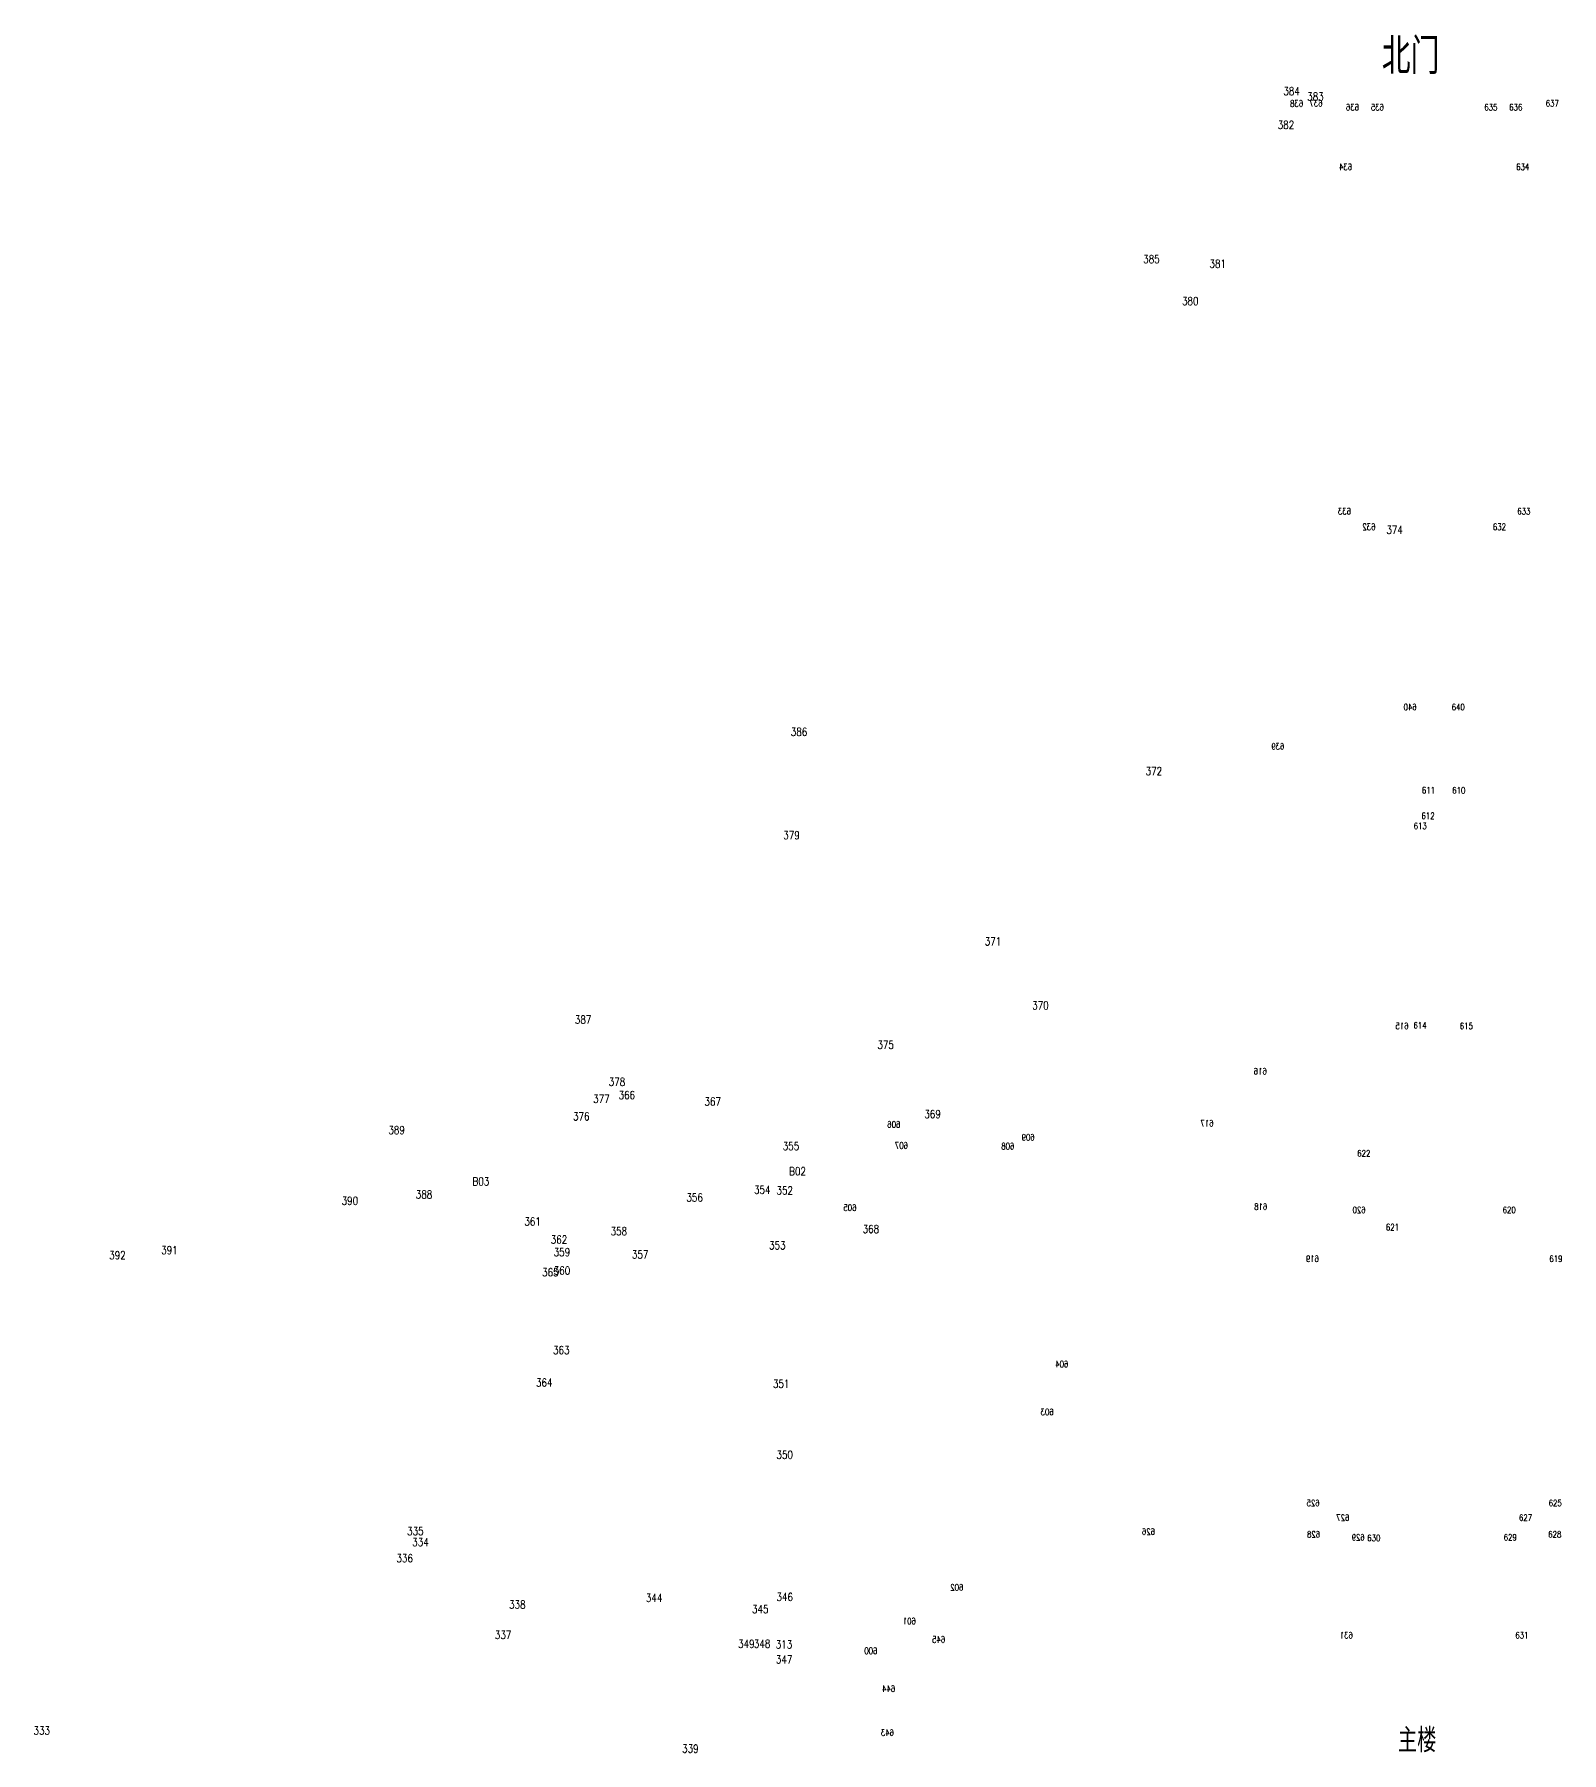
# Model space of a CAD drawing. Extents: x -992 to 2561, y -723 to 1492.
# Drawn here: x 93.6 to 284.5, y 22.9 to 237.6 of the extents above; entities that cross this region are included whole.
import ezdxf
from ezdxf.enums import TextEntityAlignment as Align

# ---------------------------------------------------------------- set-up
doc = ezdxf.new("R2010")
doc.units = 0
doc.header["$LTSCALE"] = 0.5
for name, color, linetype in [('JJ', 2, 'CONTINUOUS'), ('ZDH', 1, 'CONTINUOUS'), ('ZJ', 7, 'CONTINUOUS')]:
    doc.layers.add(name, color=color, linetype=linetype)
doc.styles.add('HZ', font='rs.shx', dxfattribs={"width": 0.8, "bigfont": 'hztxt.shx'})

msp = doc.modelspace()

# ---------------------------------------------------------------- texts
at = {"layer": 'JJ', "linetype": 'Continuous', "style": 'HZ', "width": 0.8}
msp.add_text('北门', height=4.5, dxfattribs=at).set_placement((265.58, 235.12, -0.21), align=Align.MIDDLE)
at = {"layer": 'ZDH', "linetype": 'Continuous', "style": 'HZ', "width": 0.8}
for s, height, p in [('384', 1, (249.68, 230.01, -0.78)), ('383', 1, (252.66, 229.33, -0.77)), ('635', 0.8, (274.79, 228.1, 2.6)), ('636', 0.8, (277.9, 228.1, 2.6)), ('637', 0.8, (282.47, 228.58, 2.6)), ('382', 1, (248.97, 225.79, -0.58)), ('634', 0.8, (278.78, 220.64, 2.6)), ('385', 1, (232.16, 209.02, -1.87)), ('381', 1, (240.44, 208.44, -0.55)), ('380', 1, (237.01, 203.77, -0.66)), ('633', 0.8, (278.91, 177.61, 2.6)), ('374', 1, (262.55, 175.18, -1.81)), ('632', 0.8, (275.86, 175.66, 2.6)), ('640', 0.8, (270.71, 153.13, 2.6)), ('386', 1, (188.11, 149.94, -0.52)), ('372', 1, (232.46, 145.03, -0.83)), ('611', 0.8, (266.99, 142.74, 2.6)), ('610', 0.8, (270.78, 142.72, 2.6)), ('612', 0.8, (266.94, 139.54, 2.6)), ('379', 1, (187.17, 137.02, -0.5)), ('613', 0.8, (265.96, 138.28, 2.6)), ('371', 1, (212.35, 123.75, -0.63)), ('370', 1, (218.29, 115.75, -0.66)), ('387', 1, (161.12, 113.97, -0.44)), ('614', 0.8, (265.94, 113.36, 2.6)), ('615', 0.8, (271.73, 113.28, 2.6)), ('375', 1, (198.93, 110.82, -0.45)), ('378', 1, (165.35, 106.2, -0.25)), ('366', 1, (166.59, 104.54, -0.29)), ('377', 1, (163.41, 104.08, -0.3)), ('367', 1, (177.32, 103.73, -0.16)), ('369', 1, (204.8, 102.17, -0.47)), ('389', 1, (137.81, 100.17, -0.37)), ('376', 1, (160.89, 101.88, -0.41)), ('355', 1, (187.1, 98.17, -0.39)), ('622', 0.8, (258.91, 97.35, 2.6)), ('B03', 1, (148.33, 93.75, -0.21)), ('B02', 1, (187.91, 95.02, -0.21)), ('388', 1, (141.24, 92.12, -0.39)), ('356', 1, (175.06, 91.74, -0.14)), ('354', 1, (183.51, 92.71, -0.19)), ('352', 1, (186.32, 92.63, -0.36)), ('390', 1, (131.97, 91.33, -0.25)), ('620', 0.8, (277.08, 90.29, 2.6)), ('361', 1, (154.81, 88.74, -0.03)), ('358', 1, (165.59, 87.53, 0.08)), ('368', 1, (197.09, 87.8, -0.38)), ('621', 0.8, (262.49, 88.13, 2.6)), ('391', 1, (109.42, 85.16, 1.59)), ('362', 1, (158.11, 86.48, 0.02)), ('359', 1, (158.47, 84.91, 0.13)), ('353', 1, (185.4, 85.76, -0.42)), ('392', 1, (102.92, 84.53, 1.11)), ('357', 1, (168.25, 84.62, 0.08)), ('619', 0.8, (282.92, 84.19, 2.6)), ('365', 1, (157.03, 82.39, 0.46)), ('360', 1, (158.48, 82.61, 0.1)), ('363', 1, (158.4, 72.67, 0.27)), ('364', 1, (156.26, 68.61, -0.63)), ('351', 1, (185.88, 68.46, -0.33)), ('350', 1, (186.32, 59.59, -0.33)), ('625', 0.8, (282.83, 53.66, 2.6)), ('627', 0.8, (279.12, 51.83, 2.6)), ('335', 1, (140.16, 50.05, -1.27)), ('334', 1, (140.79, 48.68, -0.09)), ('630', 0.8, (260.16, 49.29, 2.6)), ('629', 0.8, (277.21, 49.37, 2.6)), ('628', 0.8, (282.78, 49.74, 2.6)), ('336', 1, (138.82, 46.66, -1.15)), ('338', 1, (152.9, 40.87, -0.41)), ('344', 1, (170, 41.7, -0.06)), ('345', 1, (183.26, 40.3, -1.33)), ('346', 1, (186.33, 41.82, -0.35)), ('337', 1, (151.12, 37.08, -0.45)), ('349', 1, (181.53, 35.95, -0.13)), ('348', 1, (183.5, 35.98, -1.26)), ('313', 1, (186.23, 35.89, -0.49)), ('631', 0.8, (278.68, 37.13, 2.6)), ('347', 1, (186.25, 34.02, -0.33)), ('333', 1, (93.46, 25.12, -0.23)), ('339', 1, (174.53, 22.86, -0.71))]:
    msp.add_text(s, height=height, dxfattribs=at).set_placement(p)
at = {"layer": 'ZDH', "linetype": 'Continuous', "style": 'HZ', "text_generation_flag": 2, "width": 0.8}
for s, p in [('638', (252.16, 228.56, 2.6)), ('637', (254.58, 228.58, 2.6)), ('636', (259.15, 228.1, 2.6)), ('635', (262.26, 228.1, 2.6)), ('634', (258.28, 220.64, 2.6)), ('633', (258.15, 177.61, 2.6)), ('632', (261.2, 175.66, 2.6)), ('640', (266.35, 153.13, 2.6)), ('639', (249.81, 148.22, 2.6)), ('615', (265.33, 113.28, 2.6)), ('616', (247.62, 107.62, 2.6)), ('606', (201.82, 100.97, 2.6)), ('617', (240.96, 101.12, 2.6)), ('607', (202.77, 98.34, 2.6)), ('608', (216.06, 98.26, 2.6)), ('609', (218.6, 99.37, 2.6)), ('605', (196.33, 90.56, 2.6)), ('618', (247.68, 90.69, 2.6)), ('620', (259.97, 90.29, 2.6)), ('619', (254.13, 84.19, 2.6)), ('604', (222.81, 71.02, 2.6)), ('603', (220.98, 65.04, 2.6)), ('625', (254.22, 53.66, 2.6)), ('627', (257.94, 51.83, 2.6)), ('626', (233.65, 50.09, 2.6)), ('628', (254.28, 49.74, 2.6)), ('629', (259.85, 49.37, 2.6)), ('602', (209.69, 43.11, 2.6)), ('601', (203.75, 38.9, 2.6)), ('645', (207.42, 36.6, 2.6)), ('631', (258.37, 37.13, 2.6)), ('600', (198.94, 35.19, 2.6)), ('644', (201.17, 30.45, 2.6)), ('643', (201.02, 24.96, 2.6))]:
    msp.add_text(s, height=0.8, dxfattribs=at).set_placement(p)
at = {"layer": 'ZJ', "linetype": 'Continuous', "style": 'HZ', "width": 0.8}
msp.add_text('主楼', height=3, dxfattribs=at).set_placement((266.4, 24.56, 2.6), align=Align.MIDDLE)

doc.saveas('drawing.dxf')
